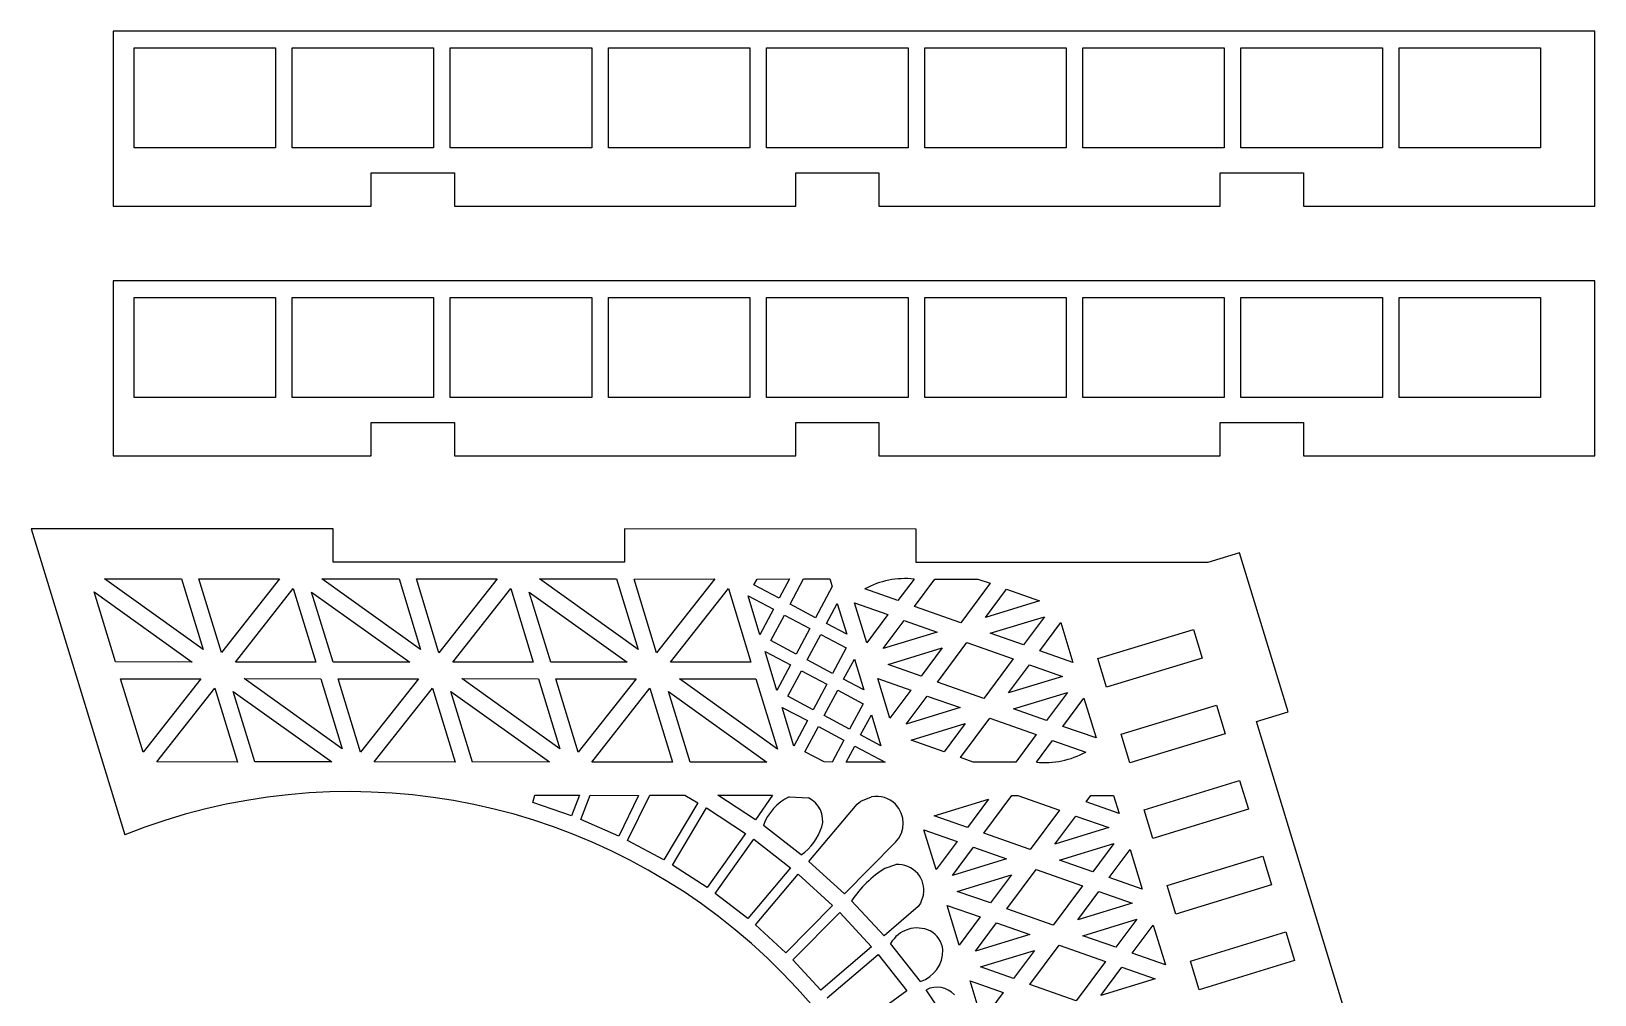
# Model space of a CAD drawing. Header units: millimetres. Extents: x -2 to 1368, y -62 to 278.
# Drawn here: x 676.3 to 864.1, y 162.1 to 277.9 of the extents above; entities that cross this region are included whole.
import ezdxf

# ---------------------------------------------------------------- set-up
doc = ezdxf.new("R2010")
doc.units = ezdxf.units.MM
doc.layers.add('CYAN', color=4, linetype='CONTINUOUS', true_color=0x00ffff)

msp = doc.modelspace()

# ---------------------------------------------------------------- linework, layer by layer
at = {"layer": 'CYAN'}
for p, q in [((864.1, 277.86), (686.1, 277.86)), ((686.1, 277.86), (686.1, 256.86)), ((864.1, 256.86), (864.1, 277.86)), ((688.6, 263.86), (688.6, 275.86)), ((688.6, 275.86), (705.6, 275.86)), ((705.6, 275.86), (705.6, 263.86)), ((707.6, 263.86), (707.6, 275.86)), ((707.6, 275.86), (724.6, 275.86)), ((724.6, 275.86), (724.6, 263.86)), ((726.6, 263.86), (726.6, 275.86)), ((726.6, 275.86), (743.6, 275.86)), ((743.6, 275.86), (743.6, 263.86)), ((745.6, 263.86), (745.6, 275.86)), ((745.6, 275.86), (762.6, 275.86)), ((762.6, 275.86), (762.6, 263.86)), ((764.6, 263.86), (764.6, 275.86)), ((764.6, 275.86), (781.6, 275.86)), ((781.6, 275.86), (781.6, 263.86)), ((783.6, 263.86), (783.6, 275.86)), ((783.6, 275.86), (800.6, 275.86)), ((800.6, 275.86), (800.6, 263.86)), ((802.6, 263.86), (802.6, 275.86)), ((802.6, 275.86), (819.6, 275.86)), ((819.6, 275.86), (819.6, 263.86)), ((821.6, 263.86), (821.6, 275.86)), ((821.6, 275.86), (838.6, 275.86)), ((838.6, 275.86), (838.6, 263.86)), ((840.6, 263.86), (840.6, 275.86)), ((840.6, 275.86), (857.6, 275.86)), ((857.6, 275.86), (857.6, 263.86)), ((705.6, 263.86), (688.6, 263.86)), ((724.6, 263.86), (707.6, 263.86)), ((743.6, 263.86), (726.6, 263.86)), ((762.6, 263.86), (745.6, 263.86)), ((781.6, 263.86), (764.6, 263.86)), ((800.6, 263.86), (783.6, 263.86)), ((819.6, 263.86), (802.6, 263.86)), ((838.6, 263.86), (821.6, 263.86)), ((857.6, 263.86), (840.6, 263.86)), ((717.1, 256.86), (717.1, 260.86)), ((717.1, 260.86), (727.1, 260.86)), ((727.1, 260.86), (727.1, 256.86)), ((768.1, 256.86), (768.1, 260.86)), ((768.1, 260.86), (778.1, 260.86)), ((778.1, 260.86), (778.1, 256.86)), ((819.1, 256.86), (819.1, 260.86)), ((819.1, 260.86), (829.1, 260.86)), ((829.1, 260.86), (829.1, 256.86)), ((686.1, 256.86), (717.1, 256.86)), ((727.1, 256.86), (768.1, 256.86)), ((778.1, 256.86), (819.1, 256.86)), ((829.1, 256.86), (864.1, 256.86)), ((864.1, 247.86), (686.1, 247.86)), ((686.1, 247.86), (686.1, 226.86)), ((864.1, 226.86), (864.1, 247.86)), ((688.6, 233.86), (688.6, 245.86)), ((688.6, 245.86), (705.6, 245.86)), ((705.6, 245.86), (705.6, 233.86)), ((707.6, 233.86), (707.6, 245.86)), ((707.6, 245.86), (724.6, 245.86)), ((724.6, 245.86), (724.6, 233.86)), ((726.6, 233.86), (726.6, 245.86)), ((726.6, 245.86), (743.6, 245.86)), ((743.6, 245.86), (743.6, 233.86)), ((745.6, 233.86), (745.6, 245.86)), ((745.6, 245.86), (762.6, 245.86)), ((762.6, 245.86), (762.6, 233.86)), ((764.6, 233.86), (764.6, 245.86)), ((764.6, 245.86), (781.6, 245.86)), ((781.6, 245.86), (781.6, 233.86)), ((783.6, 233.86), (783.6, 245.86)), ((783.6, 245.86), (800.6, 245.86)), ((800.6, 245.86), (800.6, 233.86)), ((802.6, 233.86), (802.6, 245.86)), ((802.6, 245.86), (819.6, 245.86)), ((819.6, 245.86), (819.6, 233.86)), ((821.6, 233.86), (821.6, 245.86)), ((821.6, 245.86), (838.6, 245.86)), ((838.6, 245.86), (838.6, 233.86)), ((840.6, 233.86), (840.6, 245.86)), ((840.6, 245.86), (857.6, 245.86)), ((857.6, 245.86), (857.6, 233.86)), ((705.6, 233.86), (688.6, 233.86)), ((724.6, 233.86), (707.6, 233.86)), ((743.6, 233.86), (726.6, 233.86)), ((762.6, 233.86), (745.6, 233.86)), ((781.6, 233.86), (764.6, 233.86)), ((800.6, 233.86), (783.6, 233.86)), ((819.6, 233.86), (802.6, 233.86)), ((838.6, 233.86), (821.6, 233.86)), ((857.6, 233.86), (840.6, 233.86)), ((717.1, 226.86), (717.1, 230.86)), ((717.1, 230.86), (727.1, 230.86)), ((727.1, 230.86), (727.1, 226.86)), ((768.1, 226.86), (768.1, 230.86)), ((768.1, 230.86), (778.1, 230.86)), ((778.1, 230.86), (778.1, 226.86)), ((819.1, 226.86), (819.1, 230.86)), ((819.1, 230.86), (829.1, 230.86)), ((829.1, 230.86), (829.1, 226.86)), ((686.1, 226.86), (717.1, 226.86)), ((727.1, 226.86), (768.1, 226.86)), ((778.1, 226.86), (819.1, 226.86)), ((829.1, 226.86), (864.1, 226.86)), ((712.51, 218.07), (676.25, 218.07)), ((676.25, 218.07), (687.49, 181.32)), ((712.51, 214.07), (712.51, 218.07)), ((782.58, 218.05), (747.54, 218.06)), ((747.54, 218.06), (747.54, 214.06)), ((782.57, 214.05), (782.58, 218.05)), ((821.43, 215.21), (817.61, 214.04)), ((827.28, 196.09), (821.43, 215.21)), ((747.54, 214.06), (712.51, 214.07)), ((817.61, 214.04), (782.57, 214.05)), ((683.8, 210.49), (695.57, 202.07)), ((686.37, 202.08), (683.8, 210.49)), ((685.04, 212.07), (694.29, 212.08)), ((696.89, 203.59), (685.04, 212.07)), ((694.29, 212.08), (696.89, 203.59)), ((696.39, 212.07), (706.08, 212.08)), ((699.1, 203.2), (696.39, 212.07)), ((706.08, 212.08), (699.1, 203.2)), ((700.78, 202.06), (707.72, 210.9)), ((707.72, 210.9), (710.43, 202.06)), ((709.94, 210.48), (721.72, 202.06)), ((712.51, 202.07), (709.94, 210.48)), ((711.18, 212.07), (720.44, 212.07)), ((723.03, 203.58), (711.18, 212.07)), ((720.44, 212.07), (723.03, 203.58)), ((722.53, 212.06), (732.23, 212.07)), ((725.24, 203.19), (722.53, 212.06)), ((732.23, 212.07), (725.24, 203.19)), ((726.92, 202.06), (733.87, 210.9)), ((733.87, 210.9), (736.57, 202.05)), ((738.66, 202.06), (736.09, 210.48)), ((736.09, 210.48), (747.86, 202.05)), ((737.33, 212.06), (746.58, 212.07)), ((749.17, 203.58), (737.33, 212.06)), ((746.58, 212.07), (749.17, 203.58)), ((748.68, 212.05), (758.37, 212.06)), ((751.39, 203.18), (748.68, 212.05)), ((758.37, 212.06), (751.39, 203.18)), ((753.07, 202.05), (760.01, 210.89)), ((760.01, 210.89), (762.71, 202.04)), ((763.06, 211.35), (763.45, 212.05)), ((766.12, 209.73), (763.06, 211.35)), ((763.45, 212.05), (767.34, 212.06)), ((767.34, 212.06), (766.12, 209.73)), ((767.43, 209.03), (769.04, 212.06)), ((769.04, 212.06), (772.2, 212.06)), ((772.48, 211.15), (770.49, 207.4)), ((772.2, 212.06), (772.48, 211.15)), ((780.39, 209.46), (776.41, 210.86)), ((782.32, 212.04), (780.39, 209.46)), ((782.36, 208.76), (784.81, 212.04)), ((784.81, 212.04), (789.98, 212.05)), ((791.45, 211.53), (787.93, 206.8)), ((789.98, 212.05), (791.45, 211.53)), ((790.89, 207.44), (793.41, 210.83)), ((793.41, 210.83), (797.4, 209.43)), ((763.79, 205.36), (762.37, 210.02)), ((762.37, 210.02), (765.42, 208.41)), ((770.49, 207.4), (767.43, 209.03)), ((771.8, 206.7), (773.1, 209.12)), ((773.1, 209.12), (774.23, 205.41)), ((775.17, 209.17), (779.16, 207.78)), ((776.64, 204.39), (775.17, 209.17)), ((787.93, 206.8), (782.36, 208.76)), ((797.4, 209.43), (790.89, 207.44)), ((765.42, 208.41), (763.79, 205.36)), ((765.11, 204.66), (766.74, 207.69)), ((766.74, 207.69), (769.79, 206.09)), ((774.23, 205.41), (771.8, 206.7)), ((779.16, 207.78), (776.64, 204.39)), ((778.6, 203.69), (781.12, 207.07)), ((781.12, 207.07), (785.11, 205.68)), ((791.48, 205.53), (797.98, 207.52)), ((797.98, 207.52), (795.46, 204.13)), ((797.43, 203.43), (799.95, 206.81)), ((799.95, 206.81), (801.41, 202.03)), ((769.79, 206.09), (768.16, 203.03)), ((769.48, 202.33), (771.11, 205.37)), ((771.11, 205.37), (774.16, 203.77)), ((785.11, 205.68), (778.6, 203.69)), ((795.46, 204.13), (791.48, 205.53)), ((804.41, 202.48), (815.89, 205.99)), ((815.89, 205.99), (816.94, 202.55)), ((765.84, 198.66), (764.42, 203.32)), ((764.42, 203.32), (767.47, 201.72)), ((768.16, 203.03), (765.11, 204.66)), ((774.16, 203.77), (772.53, 200.71)), ((779.19, 201.77), (785.69, 203.76)), ((785.69, 203.76), (783.17, 200.38)), ((785.14, 199.67), (788.66, 204.41)), ((788.66, 204.41), (794.22, 202.45)), ((801.41, 202.03), (797.43, 203.43)), ((695.57, 202.07), (686.37, 202.08)), ((710.43, 202.06), (700.78, 202.06)), ((721.72, 202.06), (712.51, 202.07)), ((736.57, 202.05), (726.92, 202.06)), ((747.86, 202.05), (738.66, 202.06)), ((762.71, 202.04), (753.07, 202.05)), ((767.47, 201.72), (765.84, 198.66)), ((772.53, 200.71), (769.48, 202.33)), ((773.85, 200.01), (775.15, 202.42)), ((775.15, 202.42), (776.28, 198.72)), ((783.17, 200.38), (779.19, 201.77)), ((794.22, 202.45), (790.7, 197.71)), ((793.67, 198.36), (796.19, 201.74)), ((796.19, 201.74), (800.17, 200.35)), ((805.46, 199.04), (804.41, 202.48)), ((816.94, 202.55), (805.46, 199.04)), ((686.98, 200.07), (696.63, 200.06)), ((689.68, 191.24), (686.98, 200.07)), ((696.63, 200.06), (689.68, 191.24)), ((701.83, 200.08), (711.03, 200.07)), ((713.61, 191.63), (701.83, 200.08)), ((711.03, 200.07), (713.61, 191.63)), ((715.83, 191.24), (713.13, 200.06)), ((713.13, 200.06), (722.78, 200.06)), ((722.78, 200.06), (715.83, 191.24)), ((727.97, 200.08), (737.18, 200.07)), ((739.76, 191.63), (727.97, 200.08)), ((737.18, 200.07), (739.76, 191.63)), ((739.27, 200.05), (748.92, 200.05)), ((741.97, 191.23), (739.27, 200.05)), ((748.92, 200.05), (741.97, 191.23)), ((754.12, 200.07), (763.32, 200.06)), ((765.9, 191.62), (754.12, 200.07)), ((763.32, 200.06), (765.9, 191.62)), ((767.15, 197.96), (768.79, 201)), ((768.79, 201), (771.84, 199.4)), ((771.84, 199.4), (770.21, 196.34)), ((776.28, 198.72), (773.85, 200.01)), ((779.41, 195.31), (777.95, 200.09)), ((777.95, 200.09), (781.93, 198.69)), ((790.7, 197.71), (785.14, 199.67)), ((800.17, 200.35), (793.67, 198.36)), ((691.32, 190.07), (698.3, 198.95)), ((698.3, 198.95), (701.02, 190.06)), ((703.11, 190.07), (700.52, 198.53)), ((700.52, 198.53), (712.36, 190.08)), ((717.46, 190.07), (724.45, 198.95)), ((724.45, 198.95), (727.17, 190.05)), ((726.67, 198.53), (738.51, 190.07)), ((729.26, 190.06), (726.67, 198.53)), ((743.61, 190.06), (750.59, 198.94)), ((750.59, 198.94), (753.31, 190.05)), ((752.81, 198.52), (764.65, 190.06)), ((755.4, 190.06), (752.81, 198.52)), ((770.21, 196.34), (767.15, 197.96)), ((771.52, 195.64), (773.16, 198.68)), ((773.16, 198.68), (776.21, 197.07)), ((781.93, 198.69), (779.41, 195.31)), ((781.38, 194.6), (783.9, 197.99)), ((783.9, 197.99), (787.88, 196.59)), ((794.25, 196.45), (800.76, 198.43)), ((800.76, 198.43), (798.24, 195.05)), ((800.2, 194.34), (802.72, 197.73)), ((802.72, 197.73), (804.19, 192.95)), ((767.89, 191.97), (766.46, 196.63)), ((766.46, 196.63), (769.51, 195.03)), ((774.58, 194.01), (771.52, 195.64)), ((776.21, 197.07), (774.58, 194.01)), ((775.89, 193.32), (777.19, 195.73)), ((777.19, 195.73), (778.33, 192.02)), ((787.88, 196.59), (781.38, 194.6)), ((798.24, 195.05), (794.25, 196.45)), ((807.19, 193.39), (818.66, 196.9)), ((818.66, 196.9), (819.72, 193.46)), ((823.45, 194.92), (827.28, 196.09)), ((769.51, 195.03), (767.89, 191.97)), ((769.2, 191.27), (770.83, 194.31)), ((770.83, 194.31), (773.88, 192.7)), ((781.97, 192.69), (788.47, 194.68)), ((788.47, 194.68), (785.95, 191.29)), ((787.92, 190.59), (791.43, 195.32)), ((791.43, 195.32), (797, 193.36)), ((804.19, 192.95), (800.2, 194.34)), ((836.9, 150.93), (823.45, 194.92)), ((773.88, 192.7), (772.47, 190.05)), ((774.17, 190.05), (775.2, 191.98)), ((775.2, 191.98), (778.85, 190.06)), ((778.33, 192.02), (775.89, 193.32)), ((785.95, 191.29), (781.97, 192.69)), ((797, 193.36), (794.54, 190.05)), ((797.02, 190.05), (798.97, 192.66)), ((798.97, 192.66), (802.95, 191.26)), ((808.24, 189.95), (807.19, 193.39)), ((819.72, 193.46), (808.24, 189.95)), ((701.02, 190.06), (691.32, 190.07)), ((712.36, 190.08), (703.11, 190.07)), ((727.17, 190.05), (717.46, 190.07)), ((738.51, 190.07), (729.26, 190.06)), ((753.31, 190.05), (743.61, 190.06)), ((764.65, 190.06), (755.4, 190.06)), ((771.5, 190.07), (769.2, 191.27)), ((772.47, 190.05), (771.5, 190.07)), ((778.85, 190.06), (774.17, 190.05)), ((789.44, 190.03), (787.92, 190.59)), ((794.54, 190.05), (789.44, 190.03)), ((736.5, 185.19), (736.76, 186.06)), ((736.76, 186.06), (742.14, 186.06)), ((742.14, 186.06), (741.17, 183.59)), ((742.3, 183.15), (743.42, 186.06)), ((743.42, 186.06), (749.23, 186.05)), ((749.23, 186.05), (746.83, 181.16)), ((747.9, 180.63), (750.56, 186.07)), ((750.56, 186.07), (754.79, 186.06)), ((754.79, 186.06), (756.35, 185.17)), ((763.25, 183.12), (758.76, 186.07)), ((758.76, 186.07), (765.33, 186.06)), ((765.33, 186.06), (763.25, 183.12)), ((790.69, 181.5), (794.07, 186.04)), ((794.07, 186.04), (794.77, 186.04)), ((794.77, 186.04), (799.78, 184.28)), ((802.98, 185.26), (803.58, 186.04)), ((803.58, 186.04), (806.3, 186.04)), ((806.3, 186.04), (806.96, 183.86)), ((809.96, 184.31), (821.44, 187.82)), ((821.44, 187.82), (822.49, 184.38)), ((741.17, 183.59), (736.5, 185.19)), ((756.35, 185.17), (752.25, 178.3)), ((753.3, 177.68), (757.37, 184.54)), ((757.37, 184.54), (762.07, 181.48)), ((767.32, 185.88), (769.63, 185.75)), ((769.69, 178.11), (775.49, 184.98)), ((775.49, 184.98), (775.92, 185.35)), ((775.92, 185.35), (777.22, 185.88)), ((784.74, 183.6), (791.25, 185.59)), ((791.25, 185.59), (788.73, 182.21)), ((799.78, 184.28), (796.26, 179.54)), ((806.96, 183.86), (802.98, 185.26)), ((811.02, 180.87), (809.96, 184.31)), ((822.49, 184.38), (811.02, 180.87)), ((746.83, 181.16), (742.3, 183.15)), ((768.77, 178.9), (764.22, 182.43)), ((788.73, 182.21), (784.74, 183.6)), ((799.23, 180.19), (801.75, 183.57)), ((801.75, 183.57), (805.73, 182.18)), ((752.25, 178.3), (747.9, 180.63)), ((762.07, 181.48), (757.45, 174.97)), ((758.42, 174.28), (763.07, 180.79)), ((763.07, 180.79), (767.49, 177.36)), ((780.1, 180.41), (773.96, 174.24)), ((784.97, 177.14), (783.51, 181.92)), ((783.51, 181.92), (787.49, 180.52)), ((787.49, 180.52), (784.97, 177.14)), ((796.26, 179.54), (790.69, 181.5)), ((805.73, 182.18), (799.23, 180.19)), ((786.94, 176.43), (789.46, 179.82)), ((789.46, 179.82), (793.44, 178.42)), ((799.81, 178.28), (806.31, 180.26)), ((806.31, 180.26), (803.79, 176.88)), ((805.76, 176.17), (808.28, 179.56)), ((808.28, 179.56), (809.74, 174.78)), ((812.74, 175.22), (824.22, 178.73)), ((824.22, 178.73), (825.27, 175.29)), ((757.45, 174.97), (753.3, 177.68)), ((767.49, 177.36), (762.35, 171.24)), ((763.27, 170.48), (768.4, 176.6)), ((768.4, 176.6), (772.54, 172.82)), ((773.96, 174.24), (769.69, 178.11)), ((778.85, 177.31), (780.14, 177.73)), ((793.44, 178.42), (786.94, 176.43)), ((793.47, 172.42), (796.99, 177.15)), ((796.99, 177.15), (802.56, 175.2)), ((803.79, 176.88), (799.81, 178.28)), ((787.52, 174.52), (794.02, 176.51)), ((794.02, 176.51), (791.5, 173.12)), ((802.56, 175.2), (799.04, 170.46)), ((809.74, 174.78), (805.76, 176.17)), ((813.79, 171.78), (812.74, 175.22)), ((825.27, 175.29), (813.79, 171.78)), ((762.35, 171.24), (758.42, 174.28)), ((778.73, 169.16), (774.8, 173.38)), ((783.09, 173.11), (782.8, 172.68)), ((783.45, 174.14), (783.09, 173.11)), ((786.28, 172.83), (790.27, 171.44)), ((787.75, 168.05), (786.28, 172.83)), ((791.5, 173.12), (787.52, 174.52)), ((802, 171.1), (804.52, 174.49)), ((808.51, 173.09), (802, 171.1)), ((804.52, 174.49), (808.51, 173.09)), ((772.54, 172.82), (766.9, 167.14)), ((767.77, 166.28), (773.4, 171.98)), ((773.4, 171.98), (777.22, 167.87)), ((782.8, 172.68), (778.73, 169.16)), ((790.27, 171.44), (787.75, 168.05)), ((799.04, 170.46), (793.47, 172.42)), ((802.59, 169.19), (809.09, 171.18)), ((809.09, 171.18), (806.57, 167.8)), ((766.9, 167.14), (763.27, 170.48)), ((789.71, 167.35), (792.23, 170.73)), ((796.22, 169.34), (789.71, 167.35)), ((792.23, 170.73), (796.22, 169.34)), ((806.57, 167.8), (802.59, 169.19)), ((808.54, 167.09), (811.06, 170.47)), ((811.06, 170.47), (812.52, 165.69)), ((815.52, 166.14), (827, 169.65)), ((827, 169.65), (828.05, 166.21)), ((777.22, 167.87), (771.12, 162.66)), ((783.09, 163.7), (779.5, 168.25)), ((790.3, 165.43), (796.8, 167.42)), ((796.8, 167.42), (794.28, 164.04)), ((796.25, 163.33), (799.77, 168.07)), ((799.77, 168.07), (805.33, 166.11)), ((771.12, 162.66), (767.77, 166.28)), ((771.9, 161.74), (777.99, 166.95)), ((777.99, 166.95), (781.46, 162.55)), ((794.28, 164.04), (790.3, 165.43)), ((805.33, 166.11), (801.81, 161.37)), ((804.78, 162.02), (807.3, 165.4)), ((807.3, 165.4), (811.28, 164.01)), ((812.52, 165.69), (808.54, 167.09)), ((816.57, 162.7), (815.52, 166.14)), ((828.05, 166.21), (816.57, 162.7)), ((789.06, 163.75), (793.04, 162.35)), ((790.52, 158.97), (789.06, 163.75)), ((811.28, 164.01), (804.78, 162.02)), ((781.46, 162.55), (774.97, 157.85)), ((786.94, 157.95), (783.79, 162.69)), ((793.04, 162.35), (790.52, 158.97)), ((801.81, 161.37), (796.25, 163.33))]:
    msp.add_line(p, q, dxfattribs=at)
for centre, radius, start, end in [((781.26, 201.97), 10.13, 83.9691, 118.5995), ((798.01, 200.34), 10.34, 264.5193, 298.5694), ((714.5, 113.5), 73, 282.2824, 111.7178), ((770.1, 180.27), 6.27, 116.3938, 159.8473), ((768.35, 183.05), 3, 345.0691, 64.6872), ((777.78, 182.6), 3.33, 46.2593, 99.5987), ((777.72, 182.7), 3.3, 316.1865, 44.2811), ((764.8, 184.41), 6.79, 305.8047, 341.6619), ((786.39, 165.48), 14.03, 122.5096, 145.7325), ((780.4, 174.63), 3.11, 40.4959, 94.9658), ((780.44, 174.66), 3.06, 350.1492, 40.5011), ((782.69, 166.48), 3.64, 64.2558, 150.893), ((782.86, 167.19), 2.94, 5.6664, 61.2348), ((781.92, 167.38), 3.86, 287.6486, 1.4485), ((785.09, 160.16), 2.84, 42.9939, 117.1041)]:
    msp.add_arc(centre, radius, start, end, dxfattribs=at)

doc.saveas('drawing.dxf')
